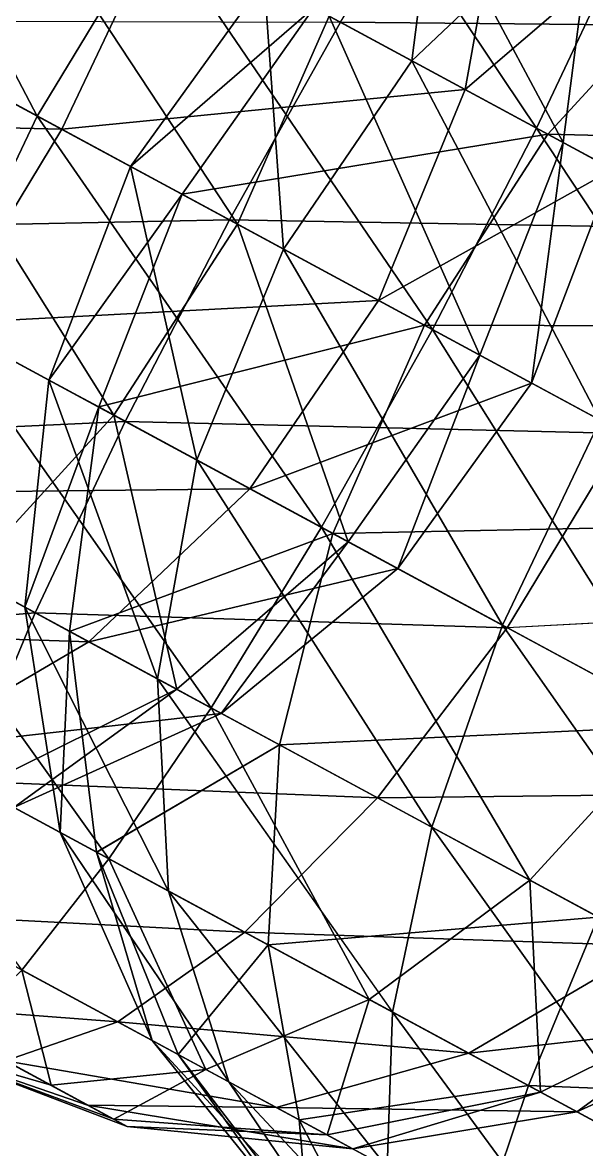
# Model space of a CAD drawing. Header units: metres. Extents: x -386 to 289, y -317 to 299.
# Drawn here: x -153.85 to -134.52, y -192.14 to -153.56 of the extents above; entities that cross this region are included whole.
import ezdxf

# ---------------------------------------------------------------- set-up
doc = ezdxf.new("R2010")
doc.units = ezdxf.units.M

msp = doc.modelspace()

# ---------------------------------------------------------------- linework, layer by layer
for points in [[(-144.88268, -144.28638, -354.11145), (-149.32462, -150.11111, -351.34106), (-136.23438, -157.17424, -349.40265), (-136.23427, -157.17413, -349.40256)], [(-144.88268, -144.28638, -354.11145), (-136.23438, -157.17424, -349.40265), (-133.14627, -150.61899, -352.3735), (-133.14616, -150.61888, -352.3734)], [(-159.80815, -144.45451, -360.4569), (-164.2082, -150.9031, -359.83356), (-153.35486, -156.75926, -350.39615), (-153.35475, -156.75916, -350.39606)], [(-159.80815, -144.45451, -360.4569), (-153.35486, -156.75926, -350.39615), (-149.32462, -150.11111, -351.34106), (-149.32451, -150.11101, -351.34097)], [(-141.51797, -146.10188, -189.25371), (-143.34538, -153.33736, -186.8784), (-135.32288, -157.66608, -198.79065), (-135.32277, -157.66597, -198.79054)], [(-141.51797, -146.10188, -189.25371), (-135.32288, -157.66608, -198.79065), (-134.32518, -149.98291, -199.93393), (-134.32507, -149.9828, -199.93382)], [(-128.70575, -145.95503, -533.47437), (-134.98149, -149.62877, -530.5671), (-125.58222, -154.70035, -522.39404), (-125.58212, -154.70024, -522.3939)], [(-155.53485, -146.76028, -181.12003), (-159.1033, -153.65758, -180.10672), (-146.48384, -160.46667, -186.06824), (-146.48373, -160.46657, -186.06813)], [(-155.53485, -146.76028, -181.12003), (-146.48384, -160.46667, -186.06824), (-143.34538, -153.33736, -186.8784), (-143.34528, -153.33725, -186.8783)], [(-139.52512, -147.17717, -542.9853), (-145.57544, -152.13408, -542.5902), (-140.50769, -154.86848, -528.7395), (-140.50758, -154.86838, -528.7394)], [(-127.438095, -153.69896, -402.14362), (-142.95798, -153.54637, -406.85242), (-139.1745, -147.36633, -403.88156), (-139.1744, -147.36623, -403.88147)], [(-139.52512, -147.17717, -542.9853), (-140.50769, -154.86848, -528.7395), (-134.98149, -149.62877, -530.5671), (-134.98138, -149.62866, -530.56696)], [(-126.08829, -147.36732, -397.73657), (-127.438095, -153.69896, -402.14362), (-139.1745, -147.36633, -403.88156), (-139.1744, -147.36623, -403.88147)], [(-137.3393, -148.35658, -225.68796), (-138.68468, -155.85214, -227.51553), (-149.1682, -150.19554, -236.63138), (-149.16809, -150.19543, -236.63127)], [(-132.79568, -150.80818, -213.26979), (-138.68468, -155.85214, -227.51553), (-137.3393, -148.35658, -225.68796), (-137.33919, -148.35648, -225.68785)], [(-134.98149, -149.62877, -530.5671), (-140.50769, -154.86848, -528.7395), (-130.02417, -160.52509, -519.6237), (-130.02406, -160.52498, -519.6236)], [(-134.98149, -149.62877, -530.5671), (-130.02417, -160.52509, -519.6237), (-125.58222, -154.70035, -522.39404), (-125.58212, -154.70024, -522.3939)], [(-152.51207, -157.21402, -237.5763), (-169.63257, -156.79904, -238.5698), (-166.0641, -149.90175, -239.5831), (-166.064, -149.90164, -239.583)], [(-149.1682, -150.19554, -236.63138), (-152.51207, -157.21402, -237.5763), (-166.0641, -149.90175, -239.5831), (-166.064, -149.90164, -239.583)], [(-134.32518, -149.98291, -199.93393), (-135.32288, -157.66608, -198.79065), (-133.61693, -158.58655, -213.66487), (-133.61682, -158.58644, -213.66476)], [(-149.32462, -150.11111, -351.34106), (-153.35486, -156.75926, -350.39615), (-139.80283, -164.07153, -348.38934), (-139.80272, -164.07143, -348.38925)], [(-138.68468, -155.85214, -227.51553), (-152.51207, -157.21402, -237.5763), (-149.1682, -150.19554, -236.63138), (-149.16809, -150.19543, -236.63127)], [(-149.32462, -150.11111, -351.34106), (-139.80283, -164.07153, -348.38934), (-136.23438, -157.17424, -349.40265), (-136.23427, -157.17413, -349.40256)], [(-132.79568, -150.80818, -213.26979), (-133.61693, -158.58655, -213.66487), (-138.68468, -155.85214, -227.51553), (-138.68457, -155.85204, -227.51543)], [(-133.14627, -150.61899, -352.3735), (-136.23438, -157.17424, -349.40265), (-124.04491, -163.75131, -355.16104), (-124.04481, -163.7512, -355.16095)], [(-164.2082, -150.9031, -359.83356), (-156.69873, -163.77774, -351.34106), (-153.35486, -156.75926, -350.39615), (-153.35475, -156.75916, -350.39606)], [(-130.80283, -151.88347, -567.00134), (-135.847, -157.38327, -569.37665), (-143.8695, -153.05455, -557.4644), (-143.8694, -153.05444, -557.4643)], [(-119.87405, -157.7803, -572.1642), (-135.847, -157.38327, -569.37665), (-130.80283, -151.88347, -567.00134), (-130.80272, -151.88336, -567.0012)], [(-143.8695, -153.05455, -557.4644), (-150.15427, -158.4862, -542.45544), (-145.57544, -152.13408, -542.5902), (-145.57533, -152.13397, -542.5901)], [(-145.57544, -152.13408, -542.5902), (-150.15427, -158.4862, -542.45544), (-144.90776, -161.31708, -528.11615), (-144.90765, -161.31697, -528.116)], [(-145.57544, -152.13408, -542.5902), (-144.90776, -161.31708, -528.11615), (-140.50769, -154.86848, -528.7395), (-140.50758, -154.86838, -528.7394)], [(-143.8695, -153.05455, -557.4644), (-148.38815, -159.43916, -557.8544), (-150.15427, -158.4862, -542.45544), (-150.15416, -158.4861, -542.4553)], [(-135.847, -157.38327, -569.37665), (-148.38815, -159.43916, -557.8544), (-143.8695, -153.05455, -557.4644), (-143.8694, -153.05444, -557.4643)], [(-146.76363, -160.3157, -407.86572), (-162.52156, -160.63593, -401.09402), (-159.38309, -153.5066, -401.9042), (-159.38298, -153.5065, -401.9041)], [(-142.95798, -153.54637, -406.85242), (-146.76363, -160.3157, -407.86572), (-159.38309, -153.5066, -401.9042), (-159.38298, -153.5065, -401.9041)], [(-159.38309, -153.5066, -401.9042), (-159.38309, -153.5066, -401.9042), (-146.76363, -160.3157, -407.86572), (-146.76352, -160.3156, -407.86563)], [(-129.86772, -160.6095, -404.914), (-146.76363, -160.3157, -407.86572), (-142.95798, -153.54637, -406.85242), (-142.95787, -153.54626, -406.85233)], [(-143.34538, -153.33736, -186.8784), (-146.48384, -160.46667, -186.06824), (-138.17833, -164.94809, -198.4007), (-138.17822, -164.94798, -198.40059)], [(-143.34538, -153.33736, -186.8784), (-138.17833, -164.94809, -198.4007), (-135.32288, -157.66608, -198.79065), (-135.32277, -157.66597, -198.79054)], [(-127.438095, -153.69896, -402.14362), (-129.86772, -160.6095, -404.914), (-142.95798, -153.54637, -406.85242), (-142.95787, -153.54626, -406.85233)], [(-159.1033, -153.65758, -180.10672), (-162.90897, -160.42691, -181.12003), (-150.7195, -167.004, -186.8784), (-150.71939, -167.00389, -186.8783)], [(-159.1033, -153.65758, -180.10672), (-150.7195, -167.004, -186.8784), (-146.48384, -160.46667, -186.06824), (-146.48373, -160.46657, -186.06813)], [(-140.50769, -154.86848, -528.7395), (-144.90776, -161.31708, -528.11615), (-134.05441, -167.17323, -518.6788), (-134.0543, -167.17313, -518.67865)], [(-140.50769, -154.86848, -528.7395), (-134.05441, -167.17323, -518.6788), (-130.02417, -160.52509, -519.6237), (-130.02406, -160.52498, -519.6236)], [(-138.68468, -155.85214, -227.51553), (-141.65874, -163.07018, -228.13889), (-152.51207, -157.21402, -237.5763), (-152.51196, -157.21391, -237.57619)], [(-133.61693, -158.58655, -213.66487), (-141.65874, -163.07018, -228.13889), (-138.68468, -155.85214, -227.51553), (-138.68457, -155.85204, -227.51543)], [(-152.51207, -157.21402, -237.5763), (-156.54231, -163.86217, -236.63138), (-169.63257, -156.79904, -238.5698), (-169.63246, -156.79893, -238.56969)], [(-153.35486, -156.75926, -350.39615), (-156.69873, -163.77774, -351.34106), (-143.60849, -170.84087, -349.40265), (-143.60838, -170.84076, -349.40256)], [(-153.35486, -156.75926, -350.39615), (-143.60849, -170.84087, -349.40265), (-139.80283, -164.07153, -348.38934), (-139.80272, -164.07143, -348.38925)], [(-141.65874, -163.07018, -228.13889), (-156.54231, -163.86217, -236.63138), (-152.51207, -157.21402, -237.5763), (-152.51196, -157.21391, -237.57619)], [(-135.847, -157.38327, -569.37665), (-140.08264, -163.92058, -570.1868), (-148.38815, -159.43916, -557.8544), (-148.38805, -159.43906, -557.85425)], [(-123.657524, -163.96034, -575.1351), (-140.08264, -163.92058, -570.1868), (-135.847, -157.38327, -569.37665), (-135.8469, -157.38316, -569.3765)], [(-136.23438, -157.17424, -349.40265), (-139.80283, -164.07153, -348.38934), (-127.18337, -170.88063, -354.35086), (-127.18327, -170.88052, -354.35077)], [(-136.23438, -157.17424, -349.40265), (-127.18337, -170.88063, -354.35086), (-124.04491, -163.75131, -355.16104), (-124.04481, -163.7512, -355.16095)], [(-119.87405, -157.7803, -572.1642), (-123.657524, -163.96034, -575.1351), (-135.847, -157.38327, -569.37665), (-135.8469, -157.38316, -569.3765)], [(-135.847, -157.38327, -569.37665), (-135.847, -157.38327, -569.37665), (-123.657524, -163.96034, -575.1351), (-123.657425, -163.96024, -575.13495)], [(-135.32288, -157.66608, -198.79065), (-138.17833, -164.94809, -198.4007), (-136.41222, -165.90103, -213.79962), (-136.41211, -165.90092, -213.79951)], [(-135.32288, -157.66608, -198.79065), (-136.41222, -165.90103, -213.79962), (-133.61693, -158.58655, -213.66487), (-133.61682, -158.58644, -213.66476)], [(-148.38815, -159.43916, -557.8544), (-152.94955, -165.8007, -542.5902), (-150.15427, -158.4862, -542.45544), (-150.15416, -158.4861, -542.4553)], [(-150.15427, -158.4862, -542.45544), (-152.94955, -165.8007, -542.5902), (-147.8818, -168.53511, -528.7395), (-147.8817, -168.535, -528.7394)], [(-150.15427, -158.4862, -542.45544), (-147.8818, -168.53511, -528.7395), (-144.90776, -161.31708, -528.11615), (-144.90765, -161.31697, -528.116)], [(-133.61693, -158.58655, -213.66487), (-136.41222, -165.90103, -213.79962), (-141.65874, -163.07018, -228.13889), (-141.65863, -163.07007, -228.13878)], [(-148.38815, -159.43916, -557.8544), (-151.24362, -166.72118, -557.4644), (-152.94955, -165.8007, -542.5902), (-152.94945, -165.8006, -542.5901)], [(-140.08264, -163.92058, -570.1868), (-151.24362, -166.72118, -557.4644), (-148.38815, -159.43916, -557.8544), (-148.38805, -159.43906, -557.85425)], [(-162.90897, -160.42691, -181.12003), (-155.76367, -172.50378, -189.25371), (-150.7195, -167.004, -186.8784), (-150.71939, -167.00389, -186.8783)], [(-146.76363, -160.3157, -407.86572), (-150.33209, -167.213, -406.85242), (-162.52156, -160.63593, -401.09402), (-162.52145, -160.63582, -401.09393)], [(-146.48384, -160.46667, -186.06824), (-150.7195, -167.004, -186.8784), (-142.69699, -171.3327, -198.79065), (-142.69688, -171.3326, -198.79054)], [(-133.2116, -167.62798, -405.85892), (-150.33209, -167.213, -406.85242), (-146.76363, -160.3157, -407.86572), (-146.76352, -160.3156, -407.86563)], [(-129.86772, -160.6095, -404.914), (-133.2116, -167.62798, -405.85892), (-146.76363, -160.3157, -407.86572), (-146.76352, -160.3156, -407.86563)], [(-146.48384, -160.46667, -186.06824), (-142.69699, -171.3327, -198.79065), (-138.17833, -164.94809, -198.4007), (-138.17822, -164.94798, -198.40059)], [(-150.33209, -167.213, -406.85242), (-164.34897, -167.87138, -398.71875), (-162.52156, -160.63593, -401.09402), (-162.52145, -160.63582, -401.09393)], [(-162.52156, -160.63593, -401.09402), (-162.52156, -160.63593, -401.09402), (-150.33209, -167.213, -406.85242), (-150.33199, -167.21289, -406.85233)], [(-144.90776, -161.31708, -528.11615), (-147.8818, -168.53511, -528.7395), (-137.39828, -174.19171, -519.6237), (-137.39818, -174.1916, -519.6236)], [(-144.90776, -161.31708, -528.11615), (-137.39828, -174.19171, -519.6237), (-134.05441, -167.17323, -518.6788), (-134.0543, -167.17313, -518.67865)], [(-141.65874, -163.07018, -228.13889), (-146.05879, -169.51877, -227.51553), (-156.54231, -163.86217, -236.63138), (-156.5422, -163.86206, -236.63127)], [(-136.41222, -165.90103, -213.79962), (-146.05879, -169.51877, -227.51553), (-141.65874, -163.07018, -228.13889), (-141.65863, -163.07007, -228.13878)], [(-146.05879, -169.51877, -227.51553), (-160.98427, -169.6869, -233.861), (-156.54231, -163.86217, -236.63138), (-156.5422, -163.86206, -236.63127)], [(-156.69873, -163.77774, -351.34106), (-159.12837, -170.68828, -354.11145), (-147.39197, -177.02089, -352.3735), (-147.39186, -177.02078, -352.3734)], [(-156.69873, -163.77774, -351.34106), (-147.39197, -177.02089, -352.3735), (-143.60849, -170.84087, -349.40265), (-143.60838, -170.84076, -349.40256)], [(-140.08264, -163.92058, -570.1868), (-143.22112, -171.0499, -569.37665), (-151.24362, -166.72118, -557.4644), (-151.24352, -166.72107, -557.4643)], [(-127.46317, -170.72968, -576.1484), (-143.22112, -171.0499, -569.37665), (-140.08264, -163.92058, -570.1868), (-140.08253, -163.92047, -570.1867)], [(-123.657524, -163.96034, -575.1351), (-127.46317, -170.72968, -576.1484), (-140.08264, -163.92058, -570.1868), (-140.08253, -163.92047, -570.1867)], [(-140.08264, -163.92058, -570.1868), (-140.08264, -163.92058, -570.1868), (-127.46317, -170.72968, -576.1484), (-127.46307, -170.72957, -576.14825)], [(-139.80283, -164.07153, -348.38934), (-143.60849, -170.84087, -349.40265), (-131.41902, -177.41795, -355.16104), (-131.41891, -177.41785, -355.16095)], [(-139.80283, -164.07153, -348.38934), (-131.41902, -177.41795, -355.16104), (-127.18337, -170.88063, -354.35086), (-127.18327, -170.88052, -354.35077)], [(-138.17833, -164.94809, -198.4007), (-142.69699, -171.3327, -198.79065), (-140.99104, -172.25317, -213.66487), (-140.99094, -172.25307, -213.66476)], [(-138.17833, -164.94809, -198.4007), (-140.99104, -172.25317, -213.66487), (-136.41222, -165.90103, -213.79962), (-136.41211, -165.90092, -213.79951)], [(-151.24362, -166.72118, -557.4644), (-153.77081, -173.57907, -542.9853), (-152.94955, -165.8007, -542.5902), (-152.94945, -165.8006, -542.5901)], [(-152.94955, -165.8007, -542.5902), (-153.77081, -173.57907, -542.9853), (-149.22719, -176.03067, -530.5671), (-149.22708, -176.03056, -530.56696)], [(-152.94955, -165.8007, -542.5902), (-149.22719, -176.03067, -530.5671), (-147.8818, -168.53511, -528.7395), (-147.8817, -168.535, -528.7394)], [(-136.41222, -165.90103, -213.79962), (-140.99104, -172.25317, -213.66487), (-146.05879, -169.51877, -227.51553), (-146.05869, -169.51866, -227.51543)], [(-150.7195, -167.004, -186.8784), (-155.76367, -172.50378, -189.25371), (-148.57088, -176.38481, -199.93393), (-148.57077, -176.3847, -199.93382)], [(-151.24362, -166.72118, -557.4644), (-152.2413, -174.40434, -556.32117), (-153.77081, -173.57907, -542.9853), (-153.7707, -173.57896, -542.98517)], [(-143.22112, -171.0499, -569.37665), (-152.2413, -174.40434, -556.32117), (-151.24362, -166.72118, -557.4644), (-151.24352, -166.72107, -557.4643)], [(-150.7195, -167.004, -186.8784), (-148.57088, -176.38481, -199.93393), (-142.69699, -171.3327, -198.79065), (-142.69688, -171.3326, -198.79054)], [(-150.33209, -167.213, -406.85242), (-153.4202, -173.76823, -403.88156), (-164.34897, -167.87138, -398.71875), (-164.34886, -167.87128, -398.71866)], [(-137.24184, -174.27612, -404.914), (-153.4202, -173.76823, -403.88156), (-150.33209, -167.213, -406.85242), (-150.33199, -167.21289, -406.85233)], [(-133.2116, -167.62798, -405.85892), (-137.24184, -174.27612, -404.914), (-150.33209, -167.213, -406.85242), (-150.33199, -167.21289, -406.85233)], [(-134.05441, -167.17323, -518.6788), (-137.39828, -174.19171, -519.6237), (-124.30803, -181.25484, -517.68524), (-124.30793, -181.25473, -517.6851)], [(-122.35826, -173.48413, -396.4215), (-137.24184, -174.27612, -404.914), (-133.2116, -167.62798, -405.85892), (-133.21149, -167.62787, -405.85883)], [(-153.4202, -173.76823, -403.88156), (-164.74078, -174.71992, -394.9402), (-164.34897, -167.87138, -398.71875), (-164.34886, -167.87128, -398.71866)], [(-164.34897, -167.87138, -398.71875), (-164.34897, -167.87138, -398.71875), (-153.4202, -173.76823, -403.88156), (-153.42009, -173.76813, -403.88147)], [(-147.8818, -168.53511, -528.7395), (-149.22719, -176.03067, -530.5671), (-139.82791, -181.10225, -522.39404), (-139.8278, -181.10214, -522.3939)], [(-147.8818, -168.53511, -528.7395), (-139.82791, -181.10225, -522.39404), (-137.39828, -174.19171, -519.6237), (-137.39818, -174.1916, -519.6236)], [(-151.58499, -174.75848, -225.68796), (-165.53522, -174.29129, -229.45396), (-160.98427, -169.6869, -233.861), (-160.98416, -169.6868, -233.86089)], [(-146.05879, -169.51877, -227.51553), (-151.58499, -174.75848, -225.68796), (-160.98427, -169.6869, -233.861), (-160.98416, -169.6868, -233.86089)], [(-140.99104, -172.25317, -213.66487), (-151.58499, -174.75848, -225.68796), (-146.05879, -169.51877, -227.51553), (-146.05869, -169.51866, -227.51543)], [(-159.12837, -170.68828, -354.11145), (-160.47818, -177.01991, -358.5185), (-150.89545, -182.19048, -357.09946), (-150.89534, -182.19037, -357.09937)], [(-159.12837, -170.68828, -354.11145), (-150.89545, -182.19048, -357.09946), (-147.39197, -177.02089, -352.3735), (-147.39186, -177.02078, -352.3734)], [(-143.60849, -170.84087, -349.40265), (-147.39197, -177.02089, -352.3735), (-136.4632, -182.91774, -357.53632), (-136.46309, -182.91763, -357.53622)], [(-143.60849, -170.84087, -349.40265), (-136.4632, -182.91774, -357.53632), (-131.41902, -177.41795, -355.16104), (-131.41891, -177.41785, -355.16095)], [(-127.46317, -170.72968, -576.1484), (-131.03165, -177.62697, -575.1351), (-143.22112, -171.0499, -569.37665), (-143.22101, -171.04979, -569.3765)], [(-143.22112, -171.0499, -569.37665), (-145.04852, -178.28535, -567.00134), (-152.2413, -174.40434, -556.32117), (-152.2412, -174.40424, -556.32104)], [(-131.03165, -177.62697, -575.1351), (-145.04852, -178.28535, -567.00134), (-143.22112, -171.0499, -569.37665), (-143.22101, -171.04979, -569.3765)], [(-143.22112, -171.0499, -569.37665), (-143.22112, -171.0499, -569.37665), (-131.03165, -177.62697, -575.1351), (-131.03154, -177.62686, -575.13495)], [(-142.69699, -171.3327, -198.79065), (-148.57088, -176.38481, -199.93393), (-147.04138, -177.21008, -213.26979), (-147.04128, -177.20998, -213.26968)], [(-142.69699, -171.3327, -198.79065), (-147.04138, -177.21008, -213.26979), (-140.99104, -172.25317, -213.66487), (-140.99094, -172.25307, -213.66476)], [(-140.99104, -172.25317, -213.66487), (-147.04138, -177.21008, -213.26979), (-151.58499, -174.75848, -225.68796), (-151.58488, -174.75838, -225.68785)], [(-155.76367, -172.50378, -189.25371), (-155.39973, -179.7601, -201.75262), (-148.57088, -176.38481, -199.93393), (-148.57077, -176.3847, -199.93382)], [(-152.2413, -174.40434, -556.32117), (-152.56204, -181.29123, -543.6138), (-153.77081, -173.57907, -542.9853), (-153.7707, -173.57896, -542.98517)], [(-153.77081, -173.57907, -542.9853), (-152.56204, -181.29123, -543.6138), (-148.8522, -183.29295, -533.47437), (-148.8521, -183.29285, -533.47424)], [(-153.77081, -173.57907, -542.9853), (-148.8522, -183.29295, -533.47437), (-149.22719, -176.03067, -530.5671), (-149.22708, -176.03056, -530.56696)], [(-122.35826, -173.48413, -396.4215), (-126.758316, -179.93272, -395.79816), (-137.24184, -174.27612, -404.914), (-137.24173, -174.27602, -404.9139)], [(-153.4202, -173.76823, -403.88156), (-155.81747, -179.53468, -399.1556), (-164.74078, -174.71992, -394.9402), (-164.74068, -174.71982, -394.9401)], [(-141.68379, -180.10086, -402.14362), (-155.81747, -179.53468, -399.1556), (-153.4202, -173.76823, -403.88156), (-153.42009, -173.76813, -403.88147)], [(-137.24184, -174.27612, -404.914), (-141.68379, -180.10086, -402.14362), (-153.4202, -173.76823, -403.88156), (-153.42009, -173.76813, -403.88147)], [(-151.58499, -174.75848, -225.68796), (-157.86075, -178.43222, -222.7807), (-165.53522, -174.29129, -229.45396), (-165.53511, -174.29118, -229.45386)], [(-126.758316, -179.93272, -395.79816), (-141.68379, -180.10086, -402.14362), (-137.24184, -174.27612, -404.914), (-137.24173, -174.27602, -404.9139)], [(-137.39828, -174.19171, -519.6237), (-139.82791, -181.10225, -522.39404), (-128.0915, -187.43486, -520.6561), (-128.0914, -187.43475, -520.656)], [(-137.39828, -174.19171, -519.6237), (-128.0915, -187.43486, -520.6561), (-124.30803, -181.25484, -517.68524), (-124.30793, -181.25473, -517.6851)], [(-147.04138, -177.21008, -213.26979), (-157.86075, -178.43222, -222.7807), (-151.58499, -174.75848, -225.68796), (-151.58488, -174.75838, -225.68785)], [(-152.2413, -174.40434, -556.32117), (-151.31322, -181.96506, -554.50244), (-152.56204, -181.29123, -543.6138), (-152.56194, -181.29112, -543.61365)], [(-145.04852, -178.28535, -567.00134), (-151.31322, -181.96506, -554.50244), (-152.2413, -174.40434, -556.32117), (-152.2412, -174.40424, -556.32104)], [(-149.22719, -176.03067, -530.5671), (-148.8522, -183.29295, -533.47437), (-141.17772, -187.43388, -526.8011), (-141.17761, -187.43378, -526.80096)], [(-149.22719, -176.03067, -530.5671), (-141.17772, -187.43388, -526.8011), (-139.82791, -181.10225, -522.39404), (-139.8278, -181.10214, -522.3939)], [(-148.57088, -176.38481, -199.93393), (-155.39973, -179.7601, -201.75262), (-154.1509, -180.43394, -212.64131), (-154.15079, -180.43384, -212.6412)], [(-148.57088, -176.38481, -199.93393), (-154.1509, -180.43394, -212.64131), (-147.04138, -177.21008, -213.26979), (-147.04128, -177.20998, -213.26968)], [(-160.47818, -177.01991, -358.5185), (-153.88017, -185.9973, -363.25842), (-150.89545, -182.19048, -357.09946), (-150.89534, -182.19037, -357.09937)], [(-147.39197, -177.02089, -352.3735), (-150.89545, -182.19048, -357.09946), (-141.97214, -187.00522, -361.31488), (-141.97203, -187.00511, -361.3148)], [(-147.39197, -177.02089, -352.3735), (-141.97214, -187.00522, -361.31488), (-136.4632, -182.91774, -357.53632), (-136.46309, -182.91763, -357.53622)], [(-147.04138, -177.21008, -213.26979), (-154.1509, -180.43394, -212.64131), (-157.86075, -178.43222, -222.7807), (-157.86064, -178.43211, -222.7806)], [(-131.41902, -177.41795, -355.16104), (-136.4632, -182.91774, -357.53632), (-129.2704, -186.79877, -368.21655), (-129.2703, -186.79866, -368.21646)], [(-131.03165, -177.62697, -575.1351), (-134.11974, -184.1822, -572.1642), (-145.04852, -178.28535, -567.00134), (-145.04842, -178.28525, -567.0012)], [(-145.04852, -178.28535, -567.00134), (-145.44034, -185.1339, -563.2228), (-151.31322, -181.96506, -554.50244), (-151.31311, -181.96495, -554.5023)], [(-134.11974, -184.1822, -572.1642), (-145.44034, -185.1339, -563.2228), (-145.04852, -178.28535, -567.00134), (-145.04842, -178.28525, -567.0012)], [(-145.04852, -178.28535, -567.00134), (-145.04852, -178.28535, -567.00134), (-134.11974, -184.1822, -572.1642), (-134.11963, -184.1821, -572.16406)], [(-146.23474, -184.70526, -397.73657), (-157.36057, -184.11937, -392.99664), (-155.81747, -179.53468, -399.1556), (-155.81737, -179.53458, -399.15552)], [(-141.68379, -180.10086, -402.14362), (-146.23474, -184.70526, -397.73657), (-155.81747, -179.53468, -399.1556), (-155.81737, -179.53458, -399.15552)], [(-132.28452, -185.17244, -393.97058), (-146.23474, -184.70526, -397.73657), (-141.68379, -180.10086, -402.14362), (-141.68369, -180.10075, -402.14352)], [(-126.758316, -179.93272, -395.79816), (-132.28452, -185.17244, -393.97058), (-141.68379, -180.10086, -402.14362), (-141.68369, -180.10075, -402.14352)], [(-151.31322, -181.96506, -554.50244), (-149.40565, -188.41162, -544.4328), (-152.56204, -181.29123, -543.6138), (-152.56194, -181.29112, -543.61365)], [(-152.56204, -181.29123, -543.6138), (-149.40565, -188.41162, -544.4328), (-146.78241, -189.82706, -537.2632), (-146.7823, -189.82695, -537.26306)], [(-152.56204, -181.29123, -543.6138), (-146.78241, -189.82706, -537.2632), (-148.8522, -183.29295, -533.47437), (-148.8521, -183.29285, -533.47424)], [(-139.82791, -181.10225, -522.39404), (-141.17772, -187.43388, -526.8011), (-131.595, -192.60445, -525.3821), (-131.5949, -192.60434, -525.38196)], [(-139.82791, -181.10225, -522.39404), (-131.595, -192.60445, -525.3821), (-128.0915, -187.43486, -520.6561), (-128.0914, -187.43475, -520.656)], [(-145.44034, -185.1339, -563.2228), (-148.5226, -188.88809, -552.13226), (-151.31322, -181.96506, -554.50244), (-151.31311, -181.96495, -554.5023)], [(-151.31322, -181.96506, -554.50244), (-148.5226, -188.88809, -552.13226), (-149.40565, -188.41162, -544.4328), (-149.40555, -188.41151, -544.4327)], [(-150.89545, -182.19048, -357.09946), (-153.88017, -185.9973, -363.25842), (-147.57043, -189.40184, -366.2392), (-147.57033, -189.40173, -366.2391)], [(-150.89545, -182.19048, -357.09946), (-147.57043, -189.40184, -366.2392), (-141.97214, -187.00522, -361.31488), (-141.97203, -187.00511, -361.3148)], [(-136.4632, -182.91774, -357.53632), (-141.97214, -187.00522, -361.31488), (-136.09926, -190.17407, -370.03525), (-136.09915, -190.17397, -370.03516)], [(-136.4632, -182.91774, -357.53632), (-136.09926, -190.17407, -370.03525), (-129.2704, -186.79877, -368.21655), (-129.2703, -186.79866, -368.21646)], [(-148.8522, -183.29295, -533.47437), (-146.78241, -189.82706, -537.2632), (-141.35573, -192.75513, -532.54443), (-141.35562, -192.75502, -532.5443)], [(-148.8522, -183.29295, -533.47437), (-141.35573, -192.75513, -532.54443), (-141.17772, -187.43388, -526.8011), (-141.17761, -187.43378, -526.80096)], [(-150.58455, -187.77551, -391.99323), (-157.9443, -187.20985, -385.82434), (-157.36057, -184.11937, -392.99664), (-157.36046, -184.11926, -392.99655)], [(-146.23474, -184.70526, -397.73657), (-150.58455, -187.77551, -391.99323), (-157.36057, -184.11937, -392.99664), (-157.36046, -184.11926, -392.99655)], [(-134.11974, -184.1822, -572.1642), (-136.51701, -189.94865, -567.43823), (-145.44034, -185.1339, -563.2228), (-145.44023, -185.13379, -563.22266)], [(-122.38334, -190.51483, -570.4263), (-136.51701, -189.94865, -567.43823), (-134.11974, -184.1822, -572.1642), (-134.11963, -184.1821, -572.16406)], [(-138.56027, -188.84618, -391.06332), (-150.58455, -187.77551, -391.99323), (-146.23474, -184.70526, -397.73657), (-146.23463, -184.70515, -397.73648)], [(-132.28452, -185.17244, -393.97058), (-138.56027, -188.84618, -391.06332), (-146.23474, -184.70526, -397.73657), (-146.23463, -184.70515, -397.73648)], [(-145.44034, -185.1339, -563.2228), (-144.36984, -191.1288, -558.2985), (-148.5226, -188.88809, -552.13226), (-148.52249, -188.88799, -552.13214)], [(-136.51701, -189.94865, -567.43823), (-144.36984, -191.1288, -558.2985), (-145.44034, -185.1339, -563.2228), (-145.44023, -185.13379, -563.22266)], [(-145.44034, -185.1339, -563.2228), (-145.44034, -185.1339, -563.2228), (-136.51701, -189.94865, -567.43823), (-136.5169, -189.94855, -567.4381)], [(-127.740906, -187.62404, -381.55243), (-138.56027, -188.84618, -391.06332), (-132.28452, -185.17244, -393.97058), (-132.28441, -185.17233, -393.9705)], [(-153.88017, -185.9973, -363.25842), (-156.14273, -188.18193, -370.43073), (-152.87657, -189.94426, -371.97366), (-152.87646, -189.94415, -371.97357)], [(-153.88017, -185.9973, -363.25842), (-152.87657, -189.94426, -371.97366), (-147.57043, -189.40184, -366.2392), (-147.57033, -189.40173, -366.2391)], [(-141.97214, -187.00522, -361.31488), (-147.57043, -189.40184, -366.2392), (-143.41768, -191.64255, -372.40543), (-143.41757, -191.64244, -372.40533)], [(-141.97214, -187.00522, -361.31488), (-143.41768, -191.64255, -372.40543), (-136.09926, -190.17407, -370.03525), (-136.09915, -190.17397, -370.03516)], [(-129.2704, -186.79877, -368.21655), (-136.09926, -190.17407, -370.03525), (-134.85042, -190.8479, -380.92395), (-134.85031, -190.8478, -380.92386)], [(-129.2704, -186.79877, -368.21655), (-134.85042, -190.8479, -380.92395), (-127.740906, -187.62404, -381.55243), (-127.74081, -187.62393, -381.55234)], [(-150.58455, -187.77551, -391.99323), (-154.43678, -189.10242, -385.30493), (-157.9443, -187.20985, -385.82434), (-157.9442, -187.20975, -385.82425)], [(-141.17772, -187.43388, -526.8011), (-141.35573, -192.75513, -532.54443), (-134.57971, -196.41127, -531.5411), (-134.5796, -196.41116, -531.54095)], [(-141.17772, -187.43388, -526.8011), (-134.57971, -196.41127, -531.5411), (-131.595, -192.60445, -525.3821), (-131.5949, -192.60434, -525.38196)], [(-145.15788, -190.70358, -387.27454), (-154.43678, -189.10242, -385.30493), (-150.58455, -187.77551, -391.99323), (-150.58444, -187.7754, -391.99313)], [(-138.56027, -188.84618, -391.06332), (-145.15788, -190.70358, -387.27454), (-150.58455, -187.77551, -391.99323), (-150.58444, -187.7754, -391.99313)], [(-127.740906, -187.62404, -381.55243), (-134.85042, -190.8479, -380.92395), (-138.56027, -188.84618, -391.06332), (-138.56017, -188.84607, -391.06323)], [(-156.14273, -188.18193, -370.43073), (-157.52893, -188.59552, -378.12753), (-152.87657, -189.94426, -371.97366), (-152.87646, -189.94415, -371.97357)], [(-152.87657, -189.94426, -371.97366), (-157.52893, -188.59552, -378.12753), (-150.72694, -191.10413, -375.16556), (-150.72684, -191.10402, -375.16547)], [(-150.72694, -191.10413, -375.16556), (-157.52893, -188.59552, -378.12753), (-150.26984, -191.35077, -379.1511), (-150.26973, -191.35066, -379.151)], [(-150.26984, -191.35077, -379.1511), (-157.52893, -188.59552, -378.12753), (-151.62773, -190.61809, -382.86237), (-151.62762, -190.61798, -382.86227)], [(-151.62773, -190.61809, -382.86237), (-157.52893, -188.59552, -378.12753), (-154.43678, -189.10242, -385.30493), (-154.43668, -189.10231, -385.30484)], [(-148.5226, -188.88809, -552.13226), (-144.51674, -194.45499, -545.3866), (-149.40565, -188.41162, -544.4328), (-149.40555, -188.41151, -544.4327)], [(-149.40565, -188.41162, -544.4328), (-144.51674, -194.45499, -545.3866), (-143.15884, -195.18767, -541.67535), (-143.15874, -195.18756, -541.67523)], [(-149.40565, -188.41162, -544.4328), (-143.15884, -195.18767, -541.67535), (-146.78241, -189.82706, -537.2632), (-146.7823, -189.82695, -537.26306)], [(-144.36984, -191.1288, -558.2985), (-144.05965, -194.70163, -549.37213), (-148.5226, -188.88809, -552.13226), (-148.52249, -188.88799, -552.13214)], [(-148.5226, -188.88809, -552.13226), (-144.05965, -194.70163, -549.37213), (-144.51674, -194.45499, -545.3866), (-144.51663, -194.45488, -545.3865)], [(-134.85042, -190.8479, -380.92395), (-145.15788, -190.70358, -387.27454), (-138.56027, -188.84618, -391.06332), (-138.56017, -188.84607, -391.06323)], [(-145.15788, -190.70358, -387.27454), (-151.62773, -190.61809, -382.86237), (-154.43678, -189.10242, -385.30493), (-154.43668, -189.10231, -385.30484)], [(-147.57043, -189.40184, -366.2392), (-152.87657, -189.94426, -371.97366), (-150.72694, -191.10413, -375.16556), (-150.72684, -191.10402, -375.16547)], [(-147.57043, -189.40184, -366.2392), (-150.72694, -191.10413, -375.16556), (-143.41768, -191.64255, -372.40543), (-143.41757, -191.64244, -372.40533)], [(-146.78241, -189.82706, -537.2632), (-143.15884, -195.18767, -541.67535), (-140.3498, -196.70335, -539.2327), (-140.34969, -196.70325, -539.2326)], [(-146.78241, -189.82706, -537.2632), (-140.3498, -196.70335, -539.2327), (-141.35573, -192.75513, -532.54443), (-141.35562, -192.75502, -532.5443)], [(-136.51701, -189.94865, -567.43823), (-138.06012, -194.53334, -561.27924), (-144.36984, -191.1288, -558.2985), (-144.36974, -191.1287, -558.2984)], [(-136.09926, -190.17407, -370.03525), (-143.41768, -191.64255, -372.40543), (-142.53462, -192.11902, -380.1049), (-142.53452, -192.11891, -380.1048)], [(-136.09926, -190.17407, -370.03525), (-142.53462, -192.11902, -380.1049), (-134.85042, -190.8479, -380.92395), (-134.85031, -190.8478, -380.92386)], [(-126.93429, -195.11923, -566.0192), (-138.06012, -194.53334, -561.27924), (-136.51701, -189.94865, -567.43823), (-136.5169, -189.94855, -567.4381)], [(-122.38334, -190.51483, -570.4263), (-126.93429, -195.11923, -566.0192), (-136.51701, -189.94865, -567.43823), (-136.5169, -189.94855, -567.4381)], [(-142.53462, -192.11902, -380.1049), (-150.26984, -191.35077, -379.1511), (-151.62773, -190.61809, -382.86237), (-151.62762, -190.61798, -382.86227)], [(-142.53462, -192.11902, -380.1049), (-151.62773, -190.61809, -382.86237), (-145.15788, -190.70358, -387.27454), (-145.15778, -190.70348, -387.27444)], [(-134.85042, -190.8479, -380.92395), (-142.53462, -192.11902, -380.1049), (-145.15788, -190.70358, -387.27454), (-145.15778, -190.70348, -387.27444)], [(-143.41768, -191.64255, -372.40543), (-150.72694, -191.10413, -375.16556), (-150.26984, -191.35077, -379.1511), (-150.26973, -191.35066, -379.151)], [(-143.41768, -191.64255, -372.40543), (-150.26984, -191.35077, -379.1511), (-142.53462, -192.11902, -380.1049), (-142.53452, -192.11891, -380.1048)], [(-138.06012, -194.53334, -561.27924), (-141.91002, -195.8615, -552.564), (-144.36984, -191.1288, -558.2985), (-144.36974, -191.1287, -558.2984)], [(-144.36984, -191.1288, -558.2985), (-141.91002, -195.8615, -552.564), (-144.05965, -194.70163, -549.37213), (-144.05954, -194.70152, -549.372)], [(-144.36984, -191.1288, -558.2985), (-144.36984, -191.1288, -558.2985), (-138.06012, -194.53334, -561.27924), (-138.06001, -194.53323, -561.2791)]]:
    msp.add_3dface(points)

doc.saveas('drawing.dxf')
